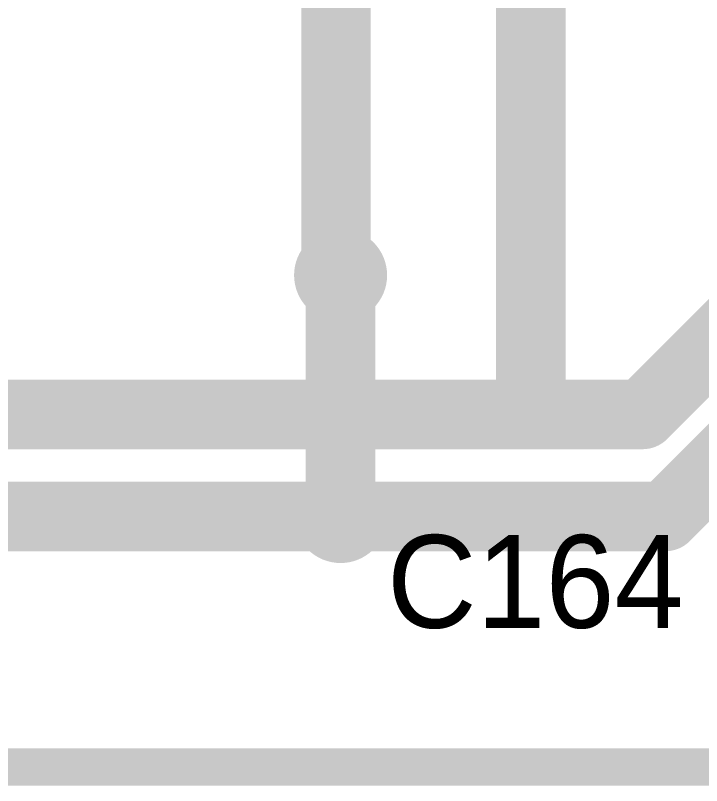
# Model space of a CAD drawing. Header units: millimetres. Extents: x 29 to 180, y 30 to 200.
# Drawn here: x 99.09 to 106.49, y 176.1 to 184.4 of the extents above; entities that cross this region are included whole.
import ezdxf

# ---------------------------------------------------------------- set-up
doc = ezdxf.new("R2010")
doc.units = ezdxf.units.MM
for name, color, linetype in [('BottomLayer', 5, 'Continuous'), ('BottomSolder', 6, 'Continuous'), ('MultiLayer', 9, 'Continuous'), ('TopLayer', 1, 'Continuous'), ('TopOverlay', 2, 'Continuous'), ('TopSolder', 216, 'Continuous'), ('ViaHoleLayer', 16, 'Continuous')]:
    doc.layers.add(name, color=color, linetype=linetype)

msp = doc.modelspace()

# ---------------------------------------------------------------- linework, layer by layer
at = {"layer": 'BottomLayer'}
for points, const_width in [([(102.40000094, 181.60000002, 1), (102.80000014, 181.60000002, 1)], 0.3999992), ([(102.41250028, 181.60000002, 1), (102.7875008, 181.60000002, 1)], 0.37500052), ([(102.40000094, 179.00000014, 1), (102.80000014, 179.00000014, 1)], 0.3999992), ([(102.41250028, 179.00000014, 1), (102.7875008, 179.00000014, 1)], 0.37500052)]:
    msp.add_lwpolyline(points, format="xyb", close=True, dxfattribs=dict(at, const_width=const_width))
at = {"layer": 'BottomLayer', "const_width": 0.75000104}
msp.add_lwpolyline([(102.60000054, 179.00000014), (102.60000054, 181.60000002)], dxfattribs=at)
at = {"layer": 'BottomSolder', "const_width": 0.5015992}
for points in [[(102.34920094, 181.60000002, 1), (102.85080014, 181.60000002, 1)], [(102.34920094, 179.00000014, 1), (102.85080014, 179.00000014, 1)]]:
    msp.add_lwpolyline(points, format="xyb", close=True, dxfattribs=at)
at = {"layer": 'MultiLayer', "const_width": 0.3999992}
for points in [[(102.40000094, 181.60000002, 1), (102.80000014, 181.60000002, 1)], [(102.40000094, 179.00000014, 1), (102.80000014, 179.00000014, 1)]]:
    msp.add_lwpolyline(points, format="xyb", close=True, dxfattribs=at)
at = {"layer": 'TopLayer'}
for points, const_width in [([(102.55000064, 181.60000002), (102.55000064, 187.50000092)], 0.75000104), ([(104.65000152, 180.10000048), (104.65000152, 187.50000092)], 0.75000104), ([(105.85649898, 180.10000048), (109.5564992, 183.8000007)], 0.75000104), ([(106.10000116, 179.00000014), (109.60000178, 182.50000076)], 0.75000104), ([(102.55000064, 181.60000002), (102.60000054, 181.60000002)], 0.75000104), ([(64.60000034, 180.10000048), (104.65000152, 180.10000048)], 0.75000104), ([(104.65000152, 180.10000048), (105.85649898, 180.10000048)], 0.75000104), ([(65.60000088, 179.00000014), (102.60000054, 179.00000014)], 0.75000104), ([(102.60000054, 179.00000014), (106.10000116, 179.00000014)], 0.75000104), ([(93.30000136, 176.30000046), (107.6000007, 176.30000046)], 0.3999992)]:
    msp.add_lwpolyline(points, dxfattribs=dict(at, const_width=const_width))
for points, const_width in [([(102.36250038, 181.60000002, 1), (102.7375009, 181.60000002, 1)], 0.37500052), ([(102.36250038, 181.60000002, 1), (102.7375009, 181.60000002, 1)], 0.37500052), ([(102.40000094, 181.60000002, 1), (102.80000014, 181.60000002, 1)], 0.3999992), ([(102.41250028, 181.60000002, 1), (102.7875008, 181.60000002, 1)], 0.37500052), ([(104.46250126, 180.10000048, 1), (104.83750178, 180.10000048, 1)], 0.37500052), ([(104.46250126, 180.10000048, 1), (104.83750178, 180.10000048, 1)], 0.37500052), ([(104.46250126, 180.10000048, 1), (104.83750178, 180.10000048, 1)], 0.37500052), ([(105.66899872, 180.10000048, 1), (106.04399924, 180.10000048, 1)], 0.37500052), ([(105.66899872, 180.10000048, 1), (106.04399924, 180.10000048, 1)], 0.37500052), ([(102.40000094, 179.00000014, 1), (102.80000014, 179.00000014, 1)], 0.3999992), ([(102.41250028, 179.00000014, 1), (102.7875008, 179.00000014, 1)], 0.37500052), ([(102.41250028, 179.00000014, 1), (102.7875008, 179.00000014, 1)], 0.37500052), ([(105.9125009, 179.00000014, 1), (106.28750142, 179.00000014, 1)], 0.37500052), ([(105.9125009, 179.00000014, 1), (106.28750142, 179.00000014, 1)], 0.37500052)]:
    msp.add_lwpolyline(points, format="xyb", close=True, dxfattribs=dict(at, const_width=const_width))
at = {"layer": 'TopSolder', "const_width": 0.5015992}
for points in [[(102.34920094, 181.60000002, 1), (102.85080014, 181.60000002, 1)], [(102.34920094, 179.00000014, 1), (102.85080014, 179.00000014, 1)]]:
    msp.add_lwpolyline(points, format="xyb", close=True, dxfattribs=at)
at = {"layer": 'ViaHoleLayer', "const_width": 0.2499995}
for points in [[(102.47500206, 181.60000002, 1), (102.72499902, 181.60000002, 1)], [(102.47500206, 179.00000014, 1), (102.72499902, 179.00000014, 1)]]:
    msp.add_lwpolyline(points, format="xyb", close=True, dxfattribs=at)

# ---------------------------------------------------------------- texts
at = {"layer": 'TopOverlay'}
msp.add_text('C164', height=1.00000054, dxfattribs=at).set_placement((103.10000208, 177.80000254))

doc.saveas('drawing.dxf')
